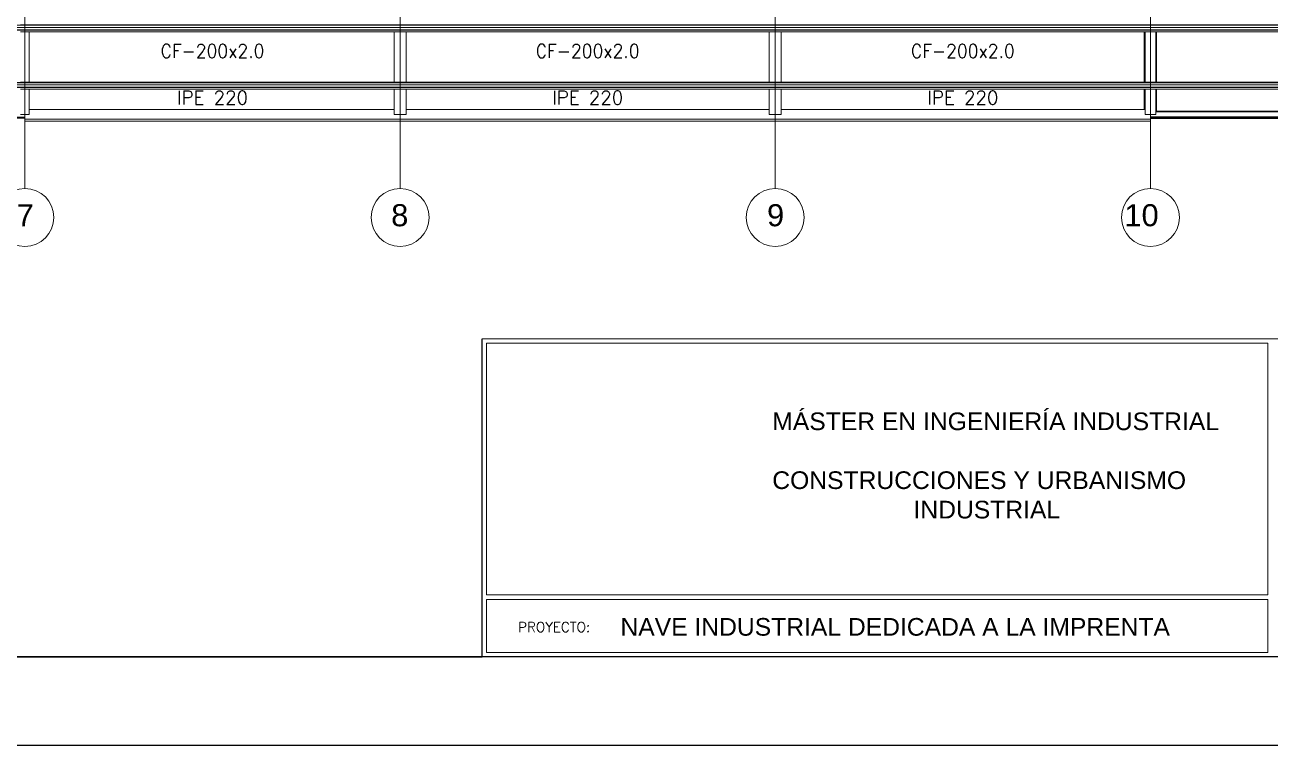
# Model space of a CAD drawing. Header units: inches. Extents: x 72863 to 72995, y 49095 to 49225.
# Drawn here: x 72880.53 to 72894.64, y 49160.45 to 49168.61 of the extents above; entities that cross this region are included whole.
import ezdxf
from ezdxf.enums import TextEntityAlignment as Align

# ---------------------------------------------------------------- set-up
doc = ezdxf.new("R2010")
doc.units = ezdxf.units.IN
doc.layers.get('0').update_dxf_attribs({"lineweight": 15})
for name, color, linetype, lineweight in [('BARRAS_DE_ACERO', 7, 'Continuous', 9), ('Cotas', 200, 'Continuous', 9), ('ejes', 251, 'Continuous', 9), ('REFERENCIA_DE_LAS_BARRAS', 2, 'Continuous', 9)]:
    doc.layers.add(name, color=color, linetype=linetype, lineweight=lineweight)
doc.layers.add('VG', color=7, linetype='Continuous')
doc.styles.add('CYPETXT', font='romans__.ttf', dxfattribs={"height": 0.2})
doc.styles.get("Standard").update_dxf_attribs({"font": 'arial.ttf'})

# ---------------------------------------------------------------- blocks, each defined once
blk = doc.blocks.new('PLANTILLA')
for p, q in [((72903.71, 49199.611), (72885.71, 49199.611)), ((72885.71, 49199.611), (72885.71, 49196.011)), ((72885.76, 49196.711), (72885.76, 49199.561)), ((72885.76, 49199.561), (72894.61, 49199.561)), ((72894.61, 49199.561), (72894.61, 49198.911)), ((72894.61, 49198.911), (72894.61, 49198.261)), ((72894.61, 49198.261), (72894.61, 49197.611)), ((72894.61, 49197.611), (72894.61, 49196.711)), ((72885.76, 49196.711), (72894.61, 49196.711)), ((72885.76, 49196.061), (72885.76, 49196.661)), ((72894.61, 49196.661), (72885.76, 49196.661)), ((72894.61, 49196.661), (72894.61, 49196.061)), ((72885.71, 49196.011), (72903.71, 49196.011)), ((72894.61, 49196.061), (72885.76, 49196.061))]:
    blk.add_line(p, q)
at = {"layer": 'VG'}
for p, q in [((72903.71, 49196.011), (72864.71, 49196.011)), ((72862.71, 49195.011), (72904.71, 49195.011))]:
    blk.add_line(p, q, dxfattribs=at)
blk.add_lwpolyline([(72903.71, 49199.561), (72903.71, 49223.711), (72864.71, 49223.711), (72864.71, 49196.011), (72885.71, 49196.011), (72885.71, 49199.611)], dxfattribs=at)
at = {"char_height": 0.2, "attachment_point": 1}
for s, width, insert in [('MÁSTER EN INGENIERÍA INDUSTRIAL\\P\\PCONSTRUCCIONES Y URBANISMO\\P^I^IINDUSTRIAL', 5.52485, (72888.996, 49198.778)), ('NAVE INDUSTRIAL DEDICADA A LA IMPRENTA', 6.85352, (72887.276, 49196.45))]:
    blk.add_mtext_dynamic_manual_height_columns(s, width=width, gutter_width=1, heights=[0], dxfattribs=dict(at, insert=insert))
at = {"insert": (72886.117, 49196.403), "char_height": 0.11204, "attachment_point": 1}
blk.add_mtext('{\\Fsimplex8|c0;PROYECTO:}', dxfattribs=at)

msp = doc.modelspace()

# ---------------------------------------------------------------- linework, layer by layer
at = {"layer": 'BARRAS_DE_ACERO'}
for p, q in [((72893.2829, 49168.6054), (72878.1548, 49168.6054)), ((72880.4798, 49168.6085), (72884.7886, 49168.6085)), ((72880.5134, 49168.6071), (72888.9623, 49168.6071)), ((72880.5189, 49168.6093), (72880.5798, 49168.6093)), ((72880.5798, 49168.6093), (72884.7886, 49168.6093)), ((72884.8473, 49168.6093), (72884.7886, 49168.6093)), ((72884.7886, 49168.6085), (72888.9623, 49168.6085)), ((72884.8473, 49168.6093), (72888.9623, 49168.6093)), ((72888.9733, 49168.6093), (72888.9623, 49168.6093)), ((72888.9623, 49168.6085), (72889.0331, 49168.6085)), ((72888.9623, 49168.6071), (72889.0331, 49168.6071)), ((72888.9733, 49168.6093), (72889.0331, 49168.6093)), ((72889.0331, 49168.6093), (72889.0386, 49168.6093)), ((72889.0439, 49168.6085), (72889.0331, 49168.6085)), ((72889.0973, 49168.6071), (72889.0331, 49168.6071)), ((72889.0386, 49168.6093), (72889.0441, 49168.6093)), ((72889.0973, 49168.6085), (72889.0439, 49168.6085)), ((72889.0441, 49168.6093), (72893.2295, 49168.6093)), ((72893.2259, 49168.6085), (72889.0973, 49168.6085)), ((72893.2301, 49168.6071), (72889.0973, 49168.6071)), ((72893.2259, 49168.6085), (72893.2275, 49168.6085)), ((72893.2295, 49168.6085), (72893.2275, 49168.6085)), ((72893.2369, 49168.6085), (72893.2295, 49168.6085)), ((72893.2301, 49168.6071), (72893.2829, 49168.6071)), ((72893.2829, 49168.6085), (72893.2369, 49168.6085)), ((72893.2829, 49168.6085), (72893.3398, 49168.6085)), ((72893.2829, 49168.6071), (72893.3398, 49168.6071)), ((72893.2829, 49168.6054), (72893.3398, 49168.6054)), ((72893.3398, 49168.6093), (72893.3398, 49168.6093)), ((72893.3398, 49168.6093), (72897.4991, 49168.6093)), ((72893.3398, 49168.6085), (72897.5763, 49168.6085)), ((72897.5321, 49168.6071), (72893.3398, 49168.6071)), ((72897.5274, 49168.6054), (72893.3398, 49168.6054)), ((72880.5326, 49168.5529), (72875.6453, 49168.5529)), ((72875.6453, 49168.5514), (72880.5326, 49168.5514)), ((72875.6453, 49168.5503), (72880.5326, 49168.5503)), ((72878.0448, 49168.5547), (72880.5798, 49168.5547)), ((72880.4798, 49168.5306), (72880.5326, 49168.5306)), ((72880.5326, 49168.5529), (72880.5798, 49168.5529)), ((72880.5326, 49168.5514), (72880.5798, 49168.5514)), ((72880.5326, 49168.5503), (72880.5798, 49168.5503)), ((72880.5326, 49168.5306), (72880.5798, 49168.5306)), ((72884.7123, 49168.5547), (72880.5798, 49168.5547)), ((72880.5798, 49168.5529), (72884.7831, 49168.5529)), ((72880.5798, 49168.5514), (72888.9623, 49168.5514)), ((72880.5798, 49168.5503), (72889.0265, 49168.5503)), ((72880.5798, 49168.5498), (72889.0331, 49168.5498)), ((72884.7123, 49168.5306), (72880.5798, 49168.5306)), ((72880.5798, 49167.9591), (72880.5798, 49168.5306)), ((72884.7831, 49168.5547), (72884.7123, 49168.5547)), ((72884.7123, 49168.5306), (72884.7123, 49167.9591)), ((72884.8473, 49168.5306), (72884.7123, 49168.5306)), ((72893.2098, 49168.5547), (72884.7831, 49168.5547)), ((72884.7831, 49168.5529), (72884.8098, 49168.5529)), ((72884.8473, 49168.5529), (72884.8098, 49168.5529)), ((72893.2098, 49168.5529), (72884.8473, 49168.5529)), ((72888.9623, 49168.5306), (72884.8473, 49168.5306)), ((72889.0973, 49168.5514), (72888.9623, 49168.5514)), ((72888.9623, 49167.9591), (72888.9623, 49168.5306)), ((72888.9623, 49168.5306), (72889.0331, 49168.5306)), ((72889.0265, 49168.5503), (72889.0331, 49168.5503)), ((72893.2098, 49168.5514), (72889.0973, 49168.5514)), ((72893.2098, 49168.5306), (72889.0973, 49168.5306)), ((72893.2829, 49168.5529), (72893.2098, 49168.5529)), ((72893.2098, 49168.5529), (72893.2098, 49168.5529)), ((72893.2198, 49168.5514), (72893.2098, 49168.5514)), ((72893.2098, 49168.5514), (72893.2098, 49168.5514)), ((72893.2098, 49168.5498), (72893.2198, 49168.5498)), ((72893.2098, 49168.5306), (72893.2198, 49168.5306)), ((72893.2198, 49168.5514), (72893.2767, 49168.5514)), ((72893.2829, 49168.5498), (72893.2198, 49168.5498)), ((72893.2198, 49168.5306), (72893.2198, 49167.9591)), ((72893.2829, 49168.5306), (72893.2198, 49168.5306)), ((72893.2829, 49168.5514), (72893.2767, 49168.5514)), ((72893.2829, 49168.5503), (72893.2767, 49168.5503)), ((72893.2829, 49168.5529), (72893.3398, 49168.5529)), ((72893.2829, 49168.5514), (72893.3398, 49168.5514)), ((72893.2829, 49168.5503), (72897.4979, 49168.5503)), ((72897.4948, 49168.5498), (72893.2829, 49168.5498)), ((72893.2829, 49168.5306), (72893.3398, 49168.5306)), ((72897.5321, 49168.5547), (72893.3398, 49168.5547)), ((72897.5321, 49168.5529), (72893.3398, 49168.5529)), ((72893.3398, 49168.5514), (72897.4833, 49168.5514)), ((72893.3398, 49167.9591), (72893.3398, 49168.5306)), ((72893.3498, 49168.5306), (72897.4833, 49168.5306)), ((72875.6453, 49167.9589), (72880.5326, 49167.9589)), ((72875.6453, 49167.9581), (72880.5326, 49167.9581)), ((72875.6453, 49167.955), (72880.5326, 49167.955)), ((72880.5326, 49167.9043), (72879.0469, 49167.9043)), ((72880.5326, 49167.9591), (72880.4798, 49167.9591)), ((72884.7831, 49167.9026), (72880.4798, 49167.9026)), ((72887.4892, 49167.8994), (72880.4798, 49167.8994)), ((72880.527, 49167.8999), (72880.5798, 49167.8999)), ((72880.5326, 49167.9591), (72880.5798, 49167.9591)), ((72880.5326, 49167.9589), (72880.5798, 49167.9589)), ((72880.5798, 49167.9581), (72880.5326, 49167.9581)), ((72880.5326, 49167.955), (72880.5798, 49167.955)), ((72880.5326, 49167.9043), (72880.5798, 49167.9043)), ((72884.7123, 49167.9591), (72880.5798, 49167.9591)), ((72884.7123, 49167.9589), (72880.5798, 49167.9589)), ((72880.5798, 49167.9581), (72884.7123, 49167.9581)), ((72880.5798, 49167.9567), (72884.7123, 49167.9567)), ((72880.5798, 49167.955), (72884.7765, 49167.955)), ((72882.1862, 49167.9043), (72880.5798, 49167.9043)), ((72880.5798, 49167.8999), (72882.6863, 49167.8999)), ((72884.7831, 49167.8999), (72882.6863, 49167.8999)), ((72884.7123, 49167.9591), (72884.7765, 49167.9591)), ((72884.7123, 49167.9589), (72884.7227, 49167.9589)), ((72889.0331, 49167.9581), (72884.7123, 49167.9581)), ((72884.7123, 49167.9567), (72889.0331, 49167.9567)), ((72884.7123, 49167.901), (72884.7765, 49167.901)), ((72889.0161, 49167.9589), (72884.7227, 49167.9589)), ((72884.7831, 49167.955), (72884.7765, 49167.955)), ((72884.8473, 49167.901), (72884.7765, 49167.901)), ((72884.7831, 49167.955), (72889.0331, 49167.955)), ((72884.7831, 49167.9043), (72884.8473, 49167.9043)), ((72887.4258, 49167.8999), (72884.7831, 49167.8999)), ((72888.9623, 49167.9591), (72884.8473, 49167.9591)), ((72888.9819, 49167.9043), (72884.8473, 49167.9043)), ((72888.9623, 49167.9026), (72884.8473, 49167.9026)), ((72888.9623, 49167.901), (72884.8473, 49167.901)), ((72888.102, 49167.8999), (72887.4258, 49167.8999)), ((72887.4892, 49167.8994), (72887.4906, 49167.8994)), ((72887.5126, 49167.8994), (72887.4906, 49167.8994)), ((72887.5557, 49167.8994), (72887.6024, 49167.8994)), ((72887.6254, 49167.8994), (72887.6024, 49167.8994)), ((72887.6485, 49167.8994), (72887.6254, 49167.8994)), ((72887.6485, 49167.8994), (72887.6719, 49167.8994)), ((72887.6939, 49167.8994), (72887.6719, 49167.8994)), ((72887.6939, 49167.8994), (72887.7177, 49167.8994)), ((72888.0732, 49167.8994), (72887.7177, 49167.8994)), ((72888.1086, 49167.8994), (72888.0732, 49167.8994)), ((72888.102, 49167.8999), (72889.0973, 49167.8999)), ((72888.385, 49167.8994), (72888.1086, 49167.8994)), ((72888.9623, 49167.8994), (72888.5062, 49167.8994)), ((72888.9623, 49167.9591), (72889.0331, 49167.9591)), ((72888.9715, 49167.9026), (72888.9623, 49167.9026)), ((72888.9623, 49167.901), (72889.0331, 49167.901)), ((72889.0817, 49167.8994), (72888.9623, 49167.8994)), ((72888.9715, 49167.9026), (72889.0298, 49167.9026)), ((72889.0298, 49167.9043), (72888.9819, 49167.9043)), ((72889.0298, 49167.9043), (72889.0331, 49167.9043)), ((72889.0331, 49167.9026), (72889.0298, 49167.9026)), ((72889.0973, 49167.9591), (72889.0331, 49167.9591)), ((72889.0973, 49167.9581), (72889.0331, 49167.9581)), ((72889.0973, 49167.9567), (72889.0331, 49167.9567)), ((72893.2829, 49167.955), (72889.0331, 49167.955)), ((72889.0973, 49167.9043), (72889.0331, 49167.9043)), ((72889.0973, 49167.9026), (72889.0331, 49167.9026)), ((72889.0973, 49167.901), (72889.0331, 49167.901)), ((72889.0971, 49167.8994), (72889.0817, 49167.8994)), ((72889.0971, 49167.8994), (72889.0973, 49167.8994)), ((72893.2098, 49167.9591), (72889.0973, 49167.9591)), ((72889.0973, 49167.9589), (72893.2198, 49167.9589)), ((72889.0973, 49167.9581), (72893.3398, 49167.9581)), ((72893.3398, 49167.9567), (72889.0973, 49167.9567)), ((72891.6129, 49167.9043), (72889.0973, 49167.9043)), ((72890.2431, 49167.9026), (72889.0973, 49167.9026)), ((72889.0973, 49167.901), (72893.2098, 49167.901)), ((72889.0973, 49167.8999), (72893.2098, 49167.8999)), ((72893.2098, 49167.8994), (72889.0973, 49167.8994)), ((72890.2431, 49167.9026), (72893.2098, 49167.9026)), ((72891.6129, 49167.9043), (72893.2098, 49167.9043)), ((72893.2198, 49167.9043), (72893.2098, 49167.9043)), ((72893.2098, 49167.9026), (72893.2198, 49167.9026)), ((72893.2098, 49167.901), (72893.2198, 49167.901)), ((72893.2098, 49167.8999), (72893.2198, 49167.8999)), ((72893.2098, 49167.8994), (72893.2198, 49167.8994)), ((72893.2829, 49167.9591), (72893.2198, 49167.9591)), ((72893.2829, 49167.9589), (72893.2198, 49167.9589)), ((72893.2198, 49167.9043), (72897.5663, 49167.9043)), ((72893.2198, 49167.9026), (72893.3498, 49167.9026)), ((72893.2198, 49167.901), (72893.2829, 49167.901)), ((72893.2767, 49167.8999), (72893.2198, 49167.8999)), ((72893.2212, 49167.8994), (72893.2198, 49167.8994)), ((72893.3383, 49167.8999), (72893.2767, 49167.8999)), ((72893.2829, 49167.9591), (72893.3398, 49167.9591)), ((72893.2829, 49167.9589), (72893.3398, 49167.9589)), ((72893.3398, 49167.901), (72893.2829, 49167.901)), ((72893.3383, 49167.8999), (72893.3398, 49167.8999)), ((72893.3398, 49167.8994), (72893.3397, 49167.8994)), ((72893.3498, 49167.9591), (72893.3398, 49167.9591)), ((72893.3398, 49167.9589), (72893.3498, 49167.9589)), ((72893.3498, 49167.9581), (72893.3398, 49167.9581)), ((72893.3398, 49167.9567), (72893.3498, 49167.9567)), ((72895.6877, 49167.901), (72893.3398, 49167.901)), ((72893.3398, 49167.8999), (72897.3675, 49167.8999)), ((72899.8798, 49167.8994), (72893.3398, 49167.8994)), ((72893.3498, 49167.9589), (72897.5663, 49167.9589)), ((72893.3498, 49167.9581), (72897.5663, 49167.9581)), ((72893.3498, 49167.9567), (72897.5258, 49167.9567)), ((72893.3498, 49167.955), (72897.5663, 49167.955)), ((72880.4798, 49167.8802), (72880.5798, 49167.8802)), ((72880.5798, 49167.8802), (72884.7123, 49167.8802)), ((72880.5798, 49167.8802), (72880.5798, 49167.6509)), ((72884.8473, 49167.8802), (72888.9623, 49167.8802)), ((72889.0973, 49167.8802), (72889.0265, 49167.8802)), ((72889.0973, 49167.8802), (72889.0973, 49167.6509)), ((72893.2098, 49167.8802), (72889.0973, 49167.8802)), ((72893.2098, 49167.6509), (72893.2098, 49167.8802)), ((72893.3398, 49167.633), (72893.3398, 49167.8802)), ((72893.3398, 49167.8802), (72893.3498, 49167.8802)), ((72893.3498, 49167.8802), (72897.4833, 49167.8802)), ((72893.3498, 49167.633), (72893.3498, 49167.8802)), ((72884.7123, 49167.6509), (72884.7123, 49167.5962)), ((72884.8473, 49167.5962), (72884.8473, 49167.6509)), ((72888.9623, 49167.5962), (72888.9623, 49167.6509)), ((72893.2198, 49167.5962), (72893.2198, 49167.6509)), ((72893.3398, 49167.6236), (72893.3398, 49167.633)), ((72893.3398, 49167.633), (72893.3498, 49167.633)), ((72897.4833, 49167.6236), (72893.3398, 49167.6236)), ((72880.5798, 49167.5962), (72880.4798, 49167.5962)), ((72880.5298, 49167.5638), (72880.5298, 49167.553)), ((72880.5298, 49167.5523), (72880.5298, 49167.553)), ((72880.5298, 49167.5415), (72884.4434, 49167.5415)), ((72880.5298, 49167.5406), (72880.5298, 49167.5415)), ((72880.5298, 49167.5406), (72880.5298, 49167.5203)), ((72893.2798, 49167.5194), (72880.5298, 49167.5194)), ((72884.7798, 49167.5415), (72884.4434, 49167.5415)), ((72884.8473, 49167.5962), (72884.7123, 49167.5962)), ((72889.0298, 49167.5415), (72884.7798, 49167.5415)), ((72888.9623, 49167.5962), (72889.0973, 49167.5962)), ((72893.2798, 49167.5689), (72893.2798, 49167.5683)), ((72893.2798, 49167.5583), (72893.2798, 49167.5494)), ((72893.2798, 49167.5494), (72893.2798, 49167.5415)), ((72897.5298, 49167.5494), (72893.2798, 49167.5494)), ((72893.2798, 49167.5203), (72893.2798, 49167.5406)), ((72893.2798, 49167.5203), (72893.2798, 49167.5194))]:
    msp.add_line(p, q, dxfattribs=at)
for points in [[(72893.2295, 49168.6093), (72893.2829, 49168.6093), (72893.3398, 49168.6093)], [(72875.6453, 49168.5498), (72880.5326, 49168.5498), (72880.5798, 49168.5498)], [(72884.7765, 49167.9591), (72884.8473, 49167.9591), (72884.8473, 49168.5306)], [(72893.2098, 49168.5503), (72889.0973, 49168.5503), (72889.0331, 49168.5503)], [(72893.2098, 49168.5498), (72889.0973, 49168.5498), (72889.0331, 49168.5498)], [(72889.0973, 49167.9591), (72889.0973, 49168.5306), (72889.0331, 49168.5306)], [(72893.2098, 49168.5547), (72893.2829, 49168.5547), (72893.3398, 49168.5547)], [(72893.2767, 49168.5503), (72893.2198, 49168.5503), (72893.2098, 49168.5503)], [(72893.2098, 49168.5306), (72893.2098, 49167.9591), (72893.2198, 49167.9591)], [(72893.3498, 49167.9591), (72893.3498, 49168.5306), (72893.3398, 49168.5306)], [(72893.3498, 49167.9591), (72897.4833, 49167.9591), (72897.4833, 49168.5306)], [(72875.6453, 49167.9567), (72880.5326, 49167.9567), (72880.5798, 49167.9567)], [(72878.1548, 49167.901), (72880.4798, 49167.901), (72884.7123, 49167.901)], [(72884.7831, 49167.9043), (72884.7798, 49167.9043), (72882.1862, 49167.9043)], [(72884.7831, 49167.9026), (72884.7927, 49167.9026), (72884.8473, 49167.9026)], [(72887.5126, 49167.8994), (72887.5347, 49167.8994), (72887.5557, 49167.8994)], [(72888.385, 49167.8994), (72888.4149, 49167.8994), (72888.4451, 49167.8994), (72888.4755, 49167.8994), (72888.5062, 49167.8994)], [(72889.0161, 49167.9589), (72889.0331, 49167.9589), (72889.0332, 49167.9589), (72889.0973, 49167.9589)], [(72893.2212, 49167.8994), (72893.2767, 49167.8994), (72893.2767, 49167.8994), (72893.3397, 49167.8994)], [(72893.2829, 49167.955), (72893.3398, 49167.955), (72893.3498, 49167.955)], [(72893.3498, 49167.9026), (72897.5663, 49167.9026), (72897.5763, 49167.9026), (72898.0009, 49167.9026)], [(72884.8473, 49167.6509), (72884.8473, 49167.8802), (72884.7123, 49167.8802), (72884.7123, 49167.6509)], [(72884.8473, 49167.6509), (72888.9623, 49167.6509), (72888.9623, 49167.8802), (72889.0265, 49167.8802)], [(72893.2098, 49167.6509), (72893.2198, 49167.6509), (72893.2198, 49167.8802)], [(72893.2098, 49167.8802), (72893.2198, 49167.8802), (72893.2767, 49167.8802), (72893.3398, 49167.8802)], [(72893.3498, 49167.633), (72897.4833, 49167.633), (72897.4833, 49167.8802)], [(72884.7123, 49167.6509), (72880.5798, 49167.6509), (72880.5798, 49167.5962)], [(72893.2098, 49167.6509), (72889.0973, 49167.6509), (72889.0973, 49167.5962)], [(72893.2198, 49167.5962), (72893.3398, 49167.5962), (72893.3398, 49167.6236)], [(72880.5298, 49167.5638), (72865.7498, 49167.5638), (72865.7498, 49167.553)], [(72880.5298, 49167.553), (72865.7498, 49167.553), (72865.7498, 49167.5523)], [(72880.5298, 49167.5415), (72880.5298, 49167.5523), (72865.7498, 49167.5523)], [(72880.5298, 49167.5638), (72880.5298, 49167.5644), (72878.0998, 49167.5644)], [(72880.5298, 49167.5406), (72893.2798, 49167.5406), (72893.2798, 49167.5415), (72889.0298, 49167.5415)], [(72893.2798, 49167.5203), (72880.5298, 49167.5203), (72880.5298, 49167.5194)], [(72897.5298, 49167.5683), (72897.5298, 49167.5689), (72893.2798, 49167.5689)]]:
    msp.add_lwpolyline(points, dxfattribs=at)
msp.add_lwpolyline([(72893.2798, 49167.5683), (72893.2798, 49167.5583), (72897.5298, 49167.5583), (72897.5298, 49167.5683), (72893.2798, 49167.5683)], close=True, dxfattribs=at)
at = {"layer": 'Cotas'}
for centre in [(72880.5298, 49166.4288), (72884.7798, 49166.4288), (72889.0298, 49166.4288), (72893.2798, 49166.4288)]:
    msp.add_circle(centre, 0.3279, dxfattribs=at)
at = {"layer": 'ejes'}
for p, q in [((72880.5298, 49187.8777), (72880.5298, 49166.7567)), ((72884.7798, 49187.8777), (72884.7798, 49166.7567)), ((72889.0298, 49187.8777), (72889.0298, 49166.7567)), ((72893.2798, 49187.8777), (72893.2798, 49166.7567)), ((72865.4907, 49168.58), (72902.7554, 49168.58)), ((72865.4907, 49167.9297), (72902.7713, 49167.9297))]:
    msp.add_line(p, q, dxfattribs=at)

# ---------------------------------------------------------------- block references
msp.add_blockref('PLANTILLA', (0, -34.5575))

# ---------------------------------------------------------------- texts
at = {"layer": 'Cotas', "char_height": 0.25}
for s, insert, attachment_point in [('7', (72880.4363, 49166.5793), 1), ('9', (72888.9363, 49166.5793), 1), ('10', (72893.3733, 49166.5793), 3)]:
    msp.add_mtext_dynamic_manual_height_columns(s, width=0.276556, gutter_width=12.5, heights=[0], dxfattribs=dict(at, insert=insert, attachment_point=attachment_point))
at = {"layer": 'Cotas', "extrusion": (0, 0, -1), "insert": (72884.8733, 49166.5793), "char_height": 0.25, "attachment_point": 1, "text_direction": (-1, 0, 0)}
msp.add_mtext_dynamic_manual_height_columns('8', width=0.276556, gutter_width=12.5, heights=[0], dxfattribs=at)
at = {"layer": 'REFERENCIA_DE_LAS_BARRAS', "style": 'CYPETXT'}
for s, width, p, p2 in [('CF-200x2.0', 0.812558, (72882.0664, 49168.2379), (72883.2432, 49168.2379)), ('CF-200x2.0', 0.812558, (72886.3164, 49168.2379), (72887.4932, 49168.2379)), ('CF-200x2.0', 0.812558, (72890.5664, 49168.2379), (72891.7432, 49168.2379)), ('IPE 220', 0.843848, (72882.252, 49167.7091), (72883.0575, 49167.7091)), ('IPE 220', 0.843848, (72886.502, 49167.7091), (72887.3075, 49167.7091)), ('IPE 220', 0.843848, (72890.752, 49167.7091), (72891.5575, 49167.7091))]:
    msp.add_text(s, height=0.15333, dxfattribs=dict(at, width=width)).set_placement(p, p2, align=Align.FIT)

doc.saveas('drawing.dxf')
